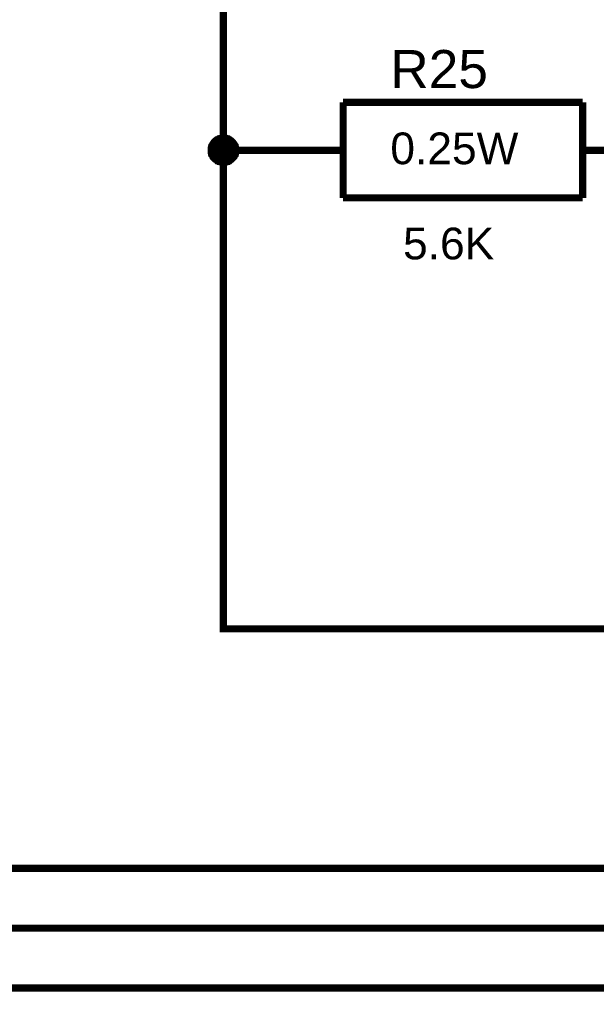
# Model space of a CAD drawing. Header units: millimetres. Extents: x -2024 to 917, y -725 to 13.
# Drawn here: x -1525.12 to -1501.03, y -344.32 to -303.71 of the extents above; entities that cross this region are included whole.
import ezdxf

# ---------------------------------------------------------------- set-up
doc = ezdxf.new("R2010")
doc.units = ezdxf.units.MM
doc.styles.get("Standard").update_dxf_attribs({"font": 'arial.ttf'})

msp = doc.modelspace()

# ---------------------------------------------------------------- linework, layer by layer
at = {"color": 7}
for points, const_width in [([(-1489.117, -329.164), (-1499.114, -329.164), (-1516.608, -329.164), (-1516.608, -309.177), (-1516.608, -296.675), (-1516.608, -281.673), (-1510.352, -281.673)], 0.3), ([(-1511.61, -307.173), (-1511.61, -311.164)], 0.3), ([(-1501.613, -307.173), (-1511.61, -307.173)], 0.3), ([(-1501.613, -307.173), (-1501.613, -311.164)], 0.3), ([(-1517.121, -309.177), (-1517.121, -309.144), (-1517.121, -309.127), (-1517.121, -309.094), (-1517.105, -309.078), (-1517.105, -309.045), (-1517.105, -309.028), (-1517.088, -308.995), (-1517.088, -308.978), (-1517.071, -308.962), (-1517.055, -308.929), (-1517.038, -308.912), (-1517.038, -308.896), (-1517.022, -308.879), (-1517.005, -308.846), (-1516.989, -308.829), (-1516.972, -308.813), (-1516.956, -308.796), (-1516.939, -308.78), (-1516.906, -308.763), (-1516.889, -308.746), (-1516.873, -308.746), (-1516.856, -308.73), (-1516.823, -308.713), (-1516.807, -308.697), (-1516.79, -308.697), (-1516.757, -308.68), (-1516.74, -308.68), (-1516.707, -308.68), (-1516.691, -308.664), (-1516.658, -308.664), (-1516.641, -308.664), (-1516.608, -308.664)], 0.3), ([(-1517.121, -309.177), (-1517.121, -309.144), (-1517.121, -309.127), (-1517.121, -309.094), (-1517.105, -309.078), (-1517.105, -309.045), (-1517.105, -309.028), (-1517.088, -308.995), (-1517.088, -308.978), (-1517.071, -308.962), (-1517.055, -308.929), (-1517.038, -308.912), (-1517.038, -308.896), (-1517.022, -308.879), (-1517.005, -308.846), (-1516.989, -308.829), (-1516.972, -308.813), (-1516.956, -308.796), (-1516.939, -308.78), (-1516.906, -308.763), (-1516.889, -308.746), (-1516.873, -308.746), (-1516.856, -308.73), (-1516.823, -308.713), (-1516.807, -308.697), (-1516.79, -308.697), (-1516.757, -308.68), (-1516.74, -308.68), (-1516.707, -308.68), (-1516.691, -308.664), (-1516.658, -308.664), (-1516.641, -308.664), (-1516.608, -308.664)], 0.3), ([(-1517.121, -309.177), (-1517.121, -309.144), (-1517.121, -309.127), (-1517.121, -309.094), (-1517.105, -309.078), (-1517.105, -309.045), (-1517.105, -309.028), (-1517.088, -308.995), (-1517.088, -308.978), (-1517.071, -308.962), (-1517.055, -308.929), (-1517.038, -308.912), (-1517.038, -308.896), (-1517.022, -308.879), (-1517.005, -308.846), (-1516.989, -308.829), (-1516.972, -308.813), (-1516.956, -308.796), (-1516.939, -308.78), (-1516.906, -308.763), (-1516.889, -308.746), (-1516.873, -308.746), (-1516.856, -308.73), (-1516.823, -308.713), (-1516.807, -308.697), (-1516.79, -308.697), (-1516.757, -308.68), (-1516.74, -308.68), (-1516.707, -308.68), (-1516.691, -308.664), (-1516.658, -308.664), (-1516.641, -308.664), (-1516.608, -308.664)], 0.3), ([(-1517.121, -309.177), (-1517.121, -309.144), (-1517.121, -309.127), (-1517.121, -309.094), (-1517.105, -309.078), (-1517.105, -309.045), (-1517.105, -309.028), (-1517.088, -308.995), (-1517.088, -308.978), (-1517.071, -308.962), (-1517.055, -308.929), (-1517.038, -308.912), (-1517.038, -308.896), (-1517.022, -308.879), (-1517.005, -308.846), (-1516.989, -308.829), (-1516.972, -308.813), (-1516.956, -308.796), (-1516.939, -308.78), (-1516.906, -308.763), (-1516.889, -308.746), (-1516.873, -308.746), (-1516.856, -308.73), (-1516.823, -308.713), (-1516.807, -308.697), (-1516.79, -308.697), (-1516.757, -308.68), (-1516.74, -308.68), (-1516.707, -308.68), (-1516.691, -308.664), (-1516.658, -308.664), (-1516.641, -308.664), (-1516.608, -308.664)], 0.3), ([(-1516.608, -308.664), (-1516.608, -308.664)], 0.3), ([(-1516.608, -308.664), (-1516.575, -308.664), (-1516.558, -308.664), (-1516.525, -308.664), (-1516.509, -308.68), (-1516.476, -308.68), (-1516.459, -308.68), (-1516.426, -308.697), (-1516.409, -308.697), (-1516.393, -308.713), (-1516.36, -308.73), (-1516.343, -308.746), (-1516.327, -308.746), (-1516.31, -308.763), (-1516.277, -308.78), (-1516.26, -308.796), (-1516.244, -308.813), (-1516.227, -308.829), (-1516.211, -308.846), (-1516.194, -308.879), (-1516.178, -308.896), (-1516.178, -308.912), (-1516.161, -308.929), (-1516.145, -308.962), (-1516.128, -308.978), (-1516.128, -308.995), (-1516.111, -309.028), (-1516.111, -309.045), (-1516.111, -309.078), (-1516.095, -309.094), (-1516.095, -309.127), (-1516.095, -309.144), (-1516.095, -309.177)], 0.3), ([(-1516.608, -308.664), (-1516.608, -308.664)], 0.3), ([(-1516.608, -308.664), (-1516.575, -308.664), (-1516.558, -308.664), (-1516.525, -308.664), (-1516.509, -308.68), (-1516.476, -308.68), (-1516.459, -308.68), (-1516.426, -308.697), (-1516.409, -308.697), (-1516.393, -308.713), (-1516.36, -308.73), (-1516.343, -308.746), (-1516.327, -308.746), (-1516.31, -308.763), (-1516.277, -308.78), (-1516.26, -308.796), (-1516.244, -308.813), (-1516.227, -308.829), (-1516.211, -308.846), (-1516.194, -308.879), (-1516.178, -308.896), (-1516.178, -308.912), (-1516.161, -308.929), (-1516.145, -308.962), (-1516.128, -308.978), (-1516.128, -308.995), (-1516.111, -309.028), (-1516.111, -309.045), (-1516.111, -309.078), (-1516.095, -309.094), (-1516.095, -309.127), (-1516.095, -309.144), (-1516.095, -309.177)], 0.3), ([(-1516.608, -308.664), (-1516.608, -308.664)], 0.3), ([(-1516.608, -308.664), (-1516.575, -308.664), (-1516.558, -308.664), (-1516.525, -308.664), (-1516.509, -308.68), (-1516.476, -308.68), (-1516.459, -308.68), (-1516.426, -308.697), (-1516.409, -308.697), (-1516.393, -308.713), (-1516.36, -308.73), (-1516.343, -308.746), (-1516.327, -308.746), (-1516.31, -308.763), (-1516.277, -308.78), (-1516.26, -308.796), (-1516.244, -308.813), (-1516.227, -308.829), (-1516.211, -308.846), (-1516.194, -308.879), (-1516.178, -308.896), (-1516.178, -308.912), (-1516.161, -308.929), (-1516.145, -308.962), (-1516.128, -308.978), (-1516.128, -308.995), (-1516.111, -309.028), (-1516.111, -309.045), (-1516.111, -309.078), (-1516.095, -309.094), (-1516.095, -309.127), (-1516.095, -309.144), (-1516.095, -309.177)], 0.3), ([(-1516.608, -308.664), (-1516.608, -308.664)], 0.3), ([(-1516.608, -308.664), (-1516.575, -308.664), (-1516.558, -308.664), (-1516.525, -308.664), (-1516.509, -308.68), (-1516.476, -308.68), (-1516.459, -308.68), (-1516.426, -308.697), (-1516.409, -308.697), (-1516.393, -308.713), (-1516.36, -308.73), (-1516.343, -308.746), (-1516.327, -308.746), (-1516.31, -308.763), (-1516.277, -308.78), (-1516.26, -308.796), (-1516.244, -308.813), (-1516.227, -308.829), (-1516.211, -308.846), (-1516.194, -308.879), (-1516.178, -308.896), (-1516.178, -308.912), (-1516.161, -308.929), (-1516.145, -308.962), (-1516.128, -308.978), (-1516.128, -308.995), (-1516.111, -309.028), (-1516.111, -309.045), (-1516.111, -309.078), (-1516.095, -309.094), (-1516.095, -309.127), (-1516.095, -309.144), (-1516.095, -309.177)], 0.3), ([(-1517.121, -309.177), (-1517.121, -309.144), (-1517.121, -309.127), (-1517.121, -309.094), (-1517.105, -309.078), (-1517.105, -309.045), (-1517.105, -309.028), (-1517.088, -308.995), (-1517.088, -308.978), (-1517.071, -308.962), (-1517.055, -308.929), (-1517.038, -308.912), (-1517.038, -308.896), (-1517.022, -308.879), (-1517.005, -308.846), (-1516.989, -308.829), (-1516.972, -308.813), (-1516.956, -308.796), (-1516.939, -308.78), (-1516.906, -308.763), (-1516.889, -308.746), (-1516.873, -308.746), (-1516.856, -308.73), (-1516.823, -308.713), (-1516.807, -308.697), (-1516.79, -308.697), (-1516.757, -308.68), (-1516.74, -308.68), (-1516.707, -308.68), (-1516.691, -308.664), (-1516.658, -308.664), (-1516.641, -308.664), (-1516.608, -308.664)], 0.0991), ([(-1517.121, -309.177), (-1517.121, -309.144), (-1517.121, -309.127), (-1517.121, -309.094), (-1517.105, -309.078), (-1517.105, -309.045), (-1517.105, -309.028), (-1517.088, -308.995), (-1517.088, -308.978), (-1517.071, -308.962), (-1517.055, -308.929), (-1517.038, -308.912), (-1517.038, -308.896), (-1517.022, -308.879), (-1517.005, -308.846), (-1516.989, -308.829), (-1516.972, -308.813), (-1516.956, -308.796), (-1516.939, -308.78), (-1516.906, -308.763), (-1516.889, -308.746), (-1516.873, -308.746), (-1516.856, -308.73), (-1516.823, -308.713), (-1516.807, -308.697), (-1516.79, -308.697), (-1516.757, -308.68), (-1516.74, -308.68), (-1516.707, -308.68), (-1516.691, -308.664), (-1516.658, -308.664), (-1516.641, -308.664), (-1516.608, -308.664)], 0.0991), ([(-1517.121, -309.177), (-1517.121, -309.144), (-1517.121, -309.127), (-1517.121, -309.094), (-1517.105, -309.078), (-1517.105, -309.045), (-1517.105, -309.028), (-1517.088, -308.995), (-1517.088, -308.978), (-1517.071, -308.962), (-1517.055, -308.929), (-1517.038, -308.912), (-1517.038, -308.896), (-1517.022, -308.879), (-1517.005, -308.846), (-1516.989, -308.829), (-1516.972, -308.813), (-1516.956, -308.796), (-1516.939, -308.78), (-1516.906, -308.763), (-1516.889, -308.746), (-1516.873, -308.746), (-1516.856, -308.73), (-1516.823, -308.713), (-1516.807, -308.697), (-1516.79, -308.697), (-1516.757, -308.68), (-1516.74, -308.68), (-1516.707, -308.68), (-1516.691, -308.664), (-1516.658, -308.664), (-1516.641, -308.664), (-1516.608, -308.664)], 0.0991), ([(-1517.121, -309.177), (-1517.121, -309.144), (-1517.121, -309.127), (-1517.121, -309.094), (-1517.105, -309.078), (-1517.105, -309.045), (-1517.105, -309.028), (-1517.088, -308.995), (-1517.088, -308.978), (-1517.071, -308.962), (-1517.055, -308.929), (-1517.038, -308.912), (-1517.038, -308.896), (-1517.022, -308.879), (-1517.005, -308.846), (-1516.989, -308.829), (-1516.972, -308.813), (-1516.956, -308.796), (-1516.939, -308.78), (-1516.906, -308.763), (-1516.889, -308.746), (-1516.873, -308.746), (-1516.856, -308.73), (-1516.823, -308.713), (-1516.807, -308.697), (-1516.79, -308.697), (-1516.757, -308.68), (-1516.74, -308.68), (-1516.707, -308.68), (-1516.691, -308.664), (-1516.658, -308.664), (-1516.641, -308.664), (-1516.608, -308.664)], 0.0991), ([(-1516.608, -308.664), (-1516.608, -308.664)], 0.0991), ([(-1516.608, -308.664), (-1516.575, -308.664), (-1516.558, -308.664), (-1516.525, -308.664), (-1516.509, -308.68), (-1516.476, -308.68), (-1516.459, -308.68), (-1516.426, -308.697), (-1516.409, -308.697), (-1516.393, -308.713), (-1516.36, -308.73), (-1516.343, -308.746), (-1516.327, -308.746), (-1516.31, -308.763), (-1516.277, -308.78), (-1516.26, -308.796), (-1516.244, -308.813), (-1516.227, -308.829), (-1516.211, -308.846), (-1516.194, -308.879), (-1516.178, -308.896), (-1516.178, -308.912), (-1516.161, -308.929), (-1516.145, -308.962), (-1516.128, -308.978), (-1516.128, -308.995), (-1516.111, -309.028), (-1516.111, -309.045), (-1516.111, -309.078), (-1516.095, -309.094), (-1516.095, -309.127), (-1516.095, -309.144), (-1516.095, -309.177)], 0.0991), ([(-1516.608, -308.664), (-1516.608, -308.664)], 0.0991), ([(-1516.608, -308.664), (-1516.575, -308.664), (-1516.558, -308.664), (-1516.525, -308.664), (-1516.509, -308.68), (-1516.476, -308.68), (-1516.459, -308.68), (-1516.426, -308.697), (-1516.409, -308.697), (-1516.393, -308.713), (-1516.36, -308.73), (-1516.343, -308.746), (-1516.327, -308.746), (-1516.31, -308.763), (-1516.277, -308.78), (-1516.26, -308.796), (-1516.244, -308.813), (-1516.227, -308.829), (-1516.211, -308.846), (-1516.194, -308.879), (-1516.178, -308.896), (-1516.178, -308.912), (-1516.161, -308.929), (-1516.145, -308.962), (-1516.128, -308.978), (-1516.128, -308.995), (-1516.111, -309.028), (-1516.111, -309.045), (-1516.111, -309.078), (-1516.095, -309.094), (-1516.095, -309.127), (-1516.095, -309.144), (-1516.095, -309.177)], 0.0991), ([(-1516.608, -308.664), (-1516.608, -308.664)], 0.0991), ([(-1516.608, -308.664), (-1516.575, -308.664), (-1516.558, -308.664), (-1516.525, -308.664), (-1516.509, -308.68), (-1516.476, -308.68), (-1516.459, -308.68), (-1516.426, -308.697), (-1516.409, -308.697), (-1516.393, -308.713), (-1516.36, -308.73), (-1516.343, -308.746), (-1516.327, -308.746), (-1516.31, -308.763), (-1516.277, -308.78), (-1516.26, -308.796), (-1516.244, -308.813), (-1516.227, -308.829), (-1516.211, -308.846), (-1516.194, -308.879), (-1516.178, -308.896), (-1516.178, -308.912), (-1516.161, -308.929), (-1516.145, -308.962), (-1516.128, -308.978), (-1516.128, -308.995), (-1516.111, -309.028), (-1516.111, -309.045), (-1516.111, -309.078), (-1516.095, -309.094), (-1516.095, -309.127), (-1516.095, -309.144), (-1516.095, -309.177)], 0.0991), ([(-1516.608, -308.664), (-1516.608, -308.664)], 0.0991), ([(-1516.608, -308.664), (-1516.575, -308.664), (-1516.558, -308.664), (-1516.525, -308.664), (-1516.509, -308.68), (-1516.476, -308.68), (-1516.459, -308.68), (-1516.426, -308.697), (-1516.409, -308.697), (-1516.393, -308.713), (-1516.36, -308.73), (-1516.343, -308.746), (-1516.327, -308.746), (-1516.31, -308.763), (-1516.277, -308.78), (-1516.26, -308.796), (-1516.244, -308.813), (-1516.227, -308.829), (-1516.211, -308.846), (-1516.194, -308.879), (-1516.178, -308.896), (-1516.178, -308.912), (-1516.161, -308.929), (-1516.145, -308.962), (-1516.128, -308.978), (-1516.128, -308.995), (-1516.111, -309.028), (-1516.111, -309.045), (-1516.111, -309.078), (-1516.095, -309.094), (-1516.095, -309.127), (-1516.095, -309.144), (-1516.095, -309.177)], 0.0991), ([(-1516.608, -309.674), (-1516.641, -309.674), (-1516.658, -309.674), (-1516.691, -309.674), (-1516.707, -309.657), (-1516.74, -309.657), (-1516.757, -309.657), (-1516.79, -309.641), (-1516.807, -309.641), (-1516.823, -309.624), (-1516.856, -309.608), (-1516.873, -309.608), (-1516.889, -309.591), (-1516.906, -309.574), (-1516.939, -309.558), (-1516.956, -309.541), (-1516.972, -309.525), (-1516.989, -309.508), (-1517.005, -309.492), (-1517.022, -309.475), (-1517.038, -309.459), (-1517.038, -309.442), (-1517.055, -309.409), (-1517.071, -309.392), (-1517.088, -309.376), (-1517.088, -309.343), (-1517.105, -309.326), (-1517.105, -309.309), (-1517.105, -309.276), (-1517.121, -309.26), (-1517.121, -309.227), (-1517.121, -309.21), (-1517.121, -309.177)], 0.3), ([(-1517.121, -309.177), (-1517.121, -309.177)], 0.3), ([(-1516.608, -309.674), (-1516.641, -309.674), (-1516.658, -309.674), (-1516.691, -309.674), (-1516.707, -309.657), (-1516.74, -309.657), (-1516.757, -309.657), (-1516.79, -309.641), (-1516.807, -309.641), (-1516.823, -309.624), (-1516.856, -309.608), (-1516.873, -309.608), (-1516.889, -309.591), (-1516.906, -309.574), (-1516.939, -309.558), (-1516.956, -309.541), (-1516.972, -309.525), (-1516.989, -309.508), (-1517.005, -309.492), (-1517.022, -309.475), (-1517.038, -309.459), (-1517.038, -309.442), (-1517.055, -309.409), (-1517.071, -309.392), (-1517.088, -309.376), (-1517.088, -309.343), (-1517.105, -309.326), (-1517.105, -309.309), (-1517.105, -309.276), (-1517.121, -309.26), (-1517.121, -309.227), (-1517.121, -309.21), (-1517.121, -309.177)], 0.3), ([(-1517.121, -309.177), (-1517.121, -309.177)], 0.3), ([(-1516.608, -309.674), (-1516.641, -309.674), (-1516.658, -309.674), (-1516.691, -309.674), (-1516.707, -309.657), (-1516.74, -309.657), (-1516.757, -309.657), (-1516.79, -309.641), (-1516.807, -309.641), (-1516.823, -309.624), (-1516.856, -309.608), (-1516.873, -309.608), (-1516.889, -309.591), (-1516.906, -309.574), (-1516.939, -309.558), (-1516.956, -309.541), (-1516.972, -309.525), (-1516.989, -309.508), (-1517.005, -309.492), (-1517.022, -309.475), (-1517.038, -309.459), (-1517.038, -309.442), (-1517.055, -309.409), (-1517.071, -309.392), (-1517.088, -309.376), (-1517.088, -309.343), (-1517.105, -309.326), (-1517.105, -309.309), (-1517.105, -309.276), (-1517.121, -309.26), (-1517.121, -309.227), (-1517.121, -309.21), (-1517.121, -309.177)], 0.3), ([(-1517.121, -309.177), (-1517.121, -309.177)], 0.3), ([(-1516.608, -309.674), (-1516.641, -309.674), (-1516.658, -309.674), (-1516.691, -309.674), (-1516.707, -309.657), (-1516.74, -309.657), (-1516.757, -309.657), (-1516.79, -309.641), (-1516.807, -309.641), (-1516.823, -309.624), (-1516.856, -309.608), (-1516.873, -309.608), (-1516.889, -309.591), (-1516.906, -309.574), (-1516.939, -309.558), (-1516.956, -309.541), (-1516.972, -309.525), (-1516.989, -309.508), (-1517.005, -309.492), (-1517.022, -309.475), (-1517.038, -309.459), (-1517.038, -309.442), (-1517.055, -309.409), (-1517.071, -309.392), (-1517.088, -309.376), (-1517.088, -309.343), (-1517.105, -309.326), (-1517.105, -309.309), (-1517.105, -309.276), (-1517.121, -309.26), (-1517.121, -309.227), (-1517.121, -309.21), (-1517.121, -309.177)], 0.3), ([(-1517.121, -309.177), (-1517.121, -309.177)], 0.3), ([(-1516.608, -309.674), (-1516.641, -309.674), (-1516.658, -309.674), (-1516.691, -309.674), (-1516.707, -309.657), (-1516.74, -309.657), (-1516.757, -309.657), (-1516.79, -309.641), (-1516.807, -309.641), (-1516.823, -309.624), (-1516.856, -309.608), (-1516.873, -309.608), (-1516.889, -309.591), (-1516.906, -309.574), (-1516.939, -309.558), (-1516.956, -309.541), (-1516.972, -309.525), (-1516.989, -309.508), (-1517.005, -309.492), (-1517.022, -309.475), (-1517.038, -309.459), (-1517.038, -309.442), (-1517.055, -309.409), (-1517.071, -309.392), (-1517.088, -309.376), (-1517.088, -309.343), (-1517.105, -309.326), (-1517.105, -309.309), (-1517.105, -309.276), (-1517.121, -309.26), (-1517.121, -309.227), (-1517.121, -309.21), (-1517.121, -309.177)], 0.0991), ([(-1517.121, -309.177), (-1517.121, -309.177)], 0.0991), ([(-1516.608, -309.674), (-1516.641, -309.674), (-1516.658, -309.674), (-1516.691, -309.674), (-1516.707, -309.657), (-1516.74, -309.657), (-1516.757, -309.657), (-1516.79, -309.641), (-1516.807, -309.641), (-1516.823, -309.624), (-1516.856, -309.608), (-1516.873, -309.608), (-1516.889, -309.591), (-1516.906, -309.574), (-1516.939, -309.558), (-1516.956, -309.541), (-1516.972, -309.525), (-1516.989, -309.508), (-1517.005, -309.492), (-1517.022, -309.475), (-1517.038, -309.459), (-1517.038, -309.442), (-1517.055, -309.409), (-1517.071, -309.392), (-1517.088, -309.376), (-1517.088, -309.343), (-1517.105, -309.326), (-1517.105, -309.309), (-1517.105, -309.276), (-1517.121, -309.26), (-1517.121, -309.227), (-1517.121, -309.21), (-1517.121, -309.177)], 0.0991), ([(-1517.121, -309.177), (-1517.121, -309.177)], 0.0991), ([(-1516.608, -309.674), (-1516.641, -309.674), (-1516.658, -309.674), (-1516.691, -309.674), (-1516.707, -309.657), (-1516.74, -309.657), (-1516.757, -309.657), (-1516.79, -309.641), (-1516.807, -309.641), (-1516.823, -309.624), (-1516.856, -309.608), (-1516.873, -309.608), (-1516.889, -309.591), (-1516.906, -309.574), (-1516.939, -309.558), (-1516.956, -309.541), (-1516.972, -309.525), (-1516.989, -309.508), (-1517.005, -309.492), (-1517.022, -309.475), (-1517.038, -309.459), (-1517.038, -309.442), (-1517.055, -309.409), (-1517.071, -309.392), (-1517.088, -309.376), (-1517.088, -309.343), (-1517.105, -309.326), (-1517.105, -309.309), (-1517.105, -309.276), (-1517.121, -309.26), (-1517.121, -309.227), (-1517.121, -309.21), (-1517.121, -309.177)], 0.0991), ([(-1517.121, -309.177), (-1517.121, -309.177)], 0.0991), ([(-1516.608, -309.674), (-1516.641, -309.674), (-1516.658, -309.674), (-1516.691, -309.674), (-1516.707, -309.657), (-1516.74, -309.657), (-1516.757, -309.657), (-1516.79, -309.641), (-1516.807, -309.641), (-1516.823, -309.624), (-1516.856, -309.608), (-1516.873, -309.608), (-1516.889, -309.591), (-1516.906, -309.574), (-1516.939, -309.558), (-1516.956, -309.541), (-1516.972, -309.525), (-1516.989, -309.508), (-1517.005, -309.492), (-1517.022, -309.475), (-1517.038, -309.459), (-1517.038, -309.442), (-1517.055, -309.409), (-1517.071, -309.392), (-1517.088, -309.376), (-1517.088, -309.343), (-1517.105, -309.326), (-1517.105, -309.309), (-1517.105, -309.276), (-1517.121, -309.26), (-1517.121, -309.227), (-1517.121, -309.21), (-1517.121, -309.177)], 0.0991), ([(-1517.121, -309.177), (-1517.121, -309.177)], 0.0991), ([(-1514.109, -309.177), (-1516.608, -309.177)], 0.3), ([(-1516.095, -309.177), (-1516.095, -309.21), (-1516.095, -309.227), (-1516.095, -309.26), (-1516.111, -309.276), (-1516.111, -309.309), (-1516.111, -309.326), (-1516.128, -309.343), (-1516.128, -309.376), (-1516.145, -309.392), (-1516.161, -309.409), (-1516.178, -309.442), (-1516.178, -309.459), (-1516.194, -309.475), (-1516.211, -309.492), (-1516.227, -309.508), (-1516.244, -309.525), (-1516.26, -309.541), (-1516.277, -309.558), (-1516.31, -309.574), (-1516.327, -309.591), (-1516.343, -309.608), (-1516.36, -309.608), (-1516.393, -309.624), (-1516.409, -309.641), (-1516.426, -309.641), (-1516.459, -309.657), (-1516.476, -309.657), (-1516.509, -309.657), (-1516.525, -309.674), (-1516.558, -309.674), (-1516.575, -309.674), (-1516.608, -309.674)], 0.3), ([(-1516.095, -309.177), (-1516.095, -309.21), (-1516.095, -309.227), (-1516.095, -309.26), (-1516.111, -309.276), (-1516.111, -309.309), (-1516.111, -309.326), (-1516.128, -309.343), (-1516.128, -309.376), (-1516.145, -309.392), (-1516.161, -309.409), (-1516.178, -309.442), (-1516.178, -309.459), (-1516.194, -309.475), (-1516.211, -309.492), (-1516.227, -309.508), (-1516.244, -309.525), (-1516.26, -309.541), (-1516.277, -309.558), (-1516.31, -309.574), (-1516.327, -309.591), (-1516.343, -309.608), (-1516.36, -309.608), (-1516.393, -309.624), (-1516.409, -309.641), (-1516.426, -309.641), (-1516.459, -309.657), (-1516.476, -309.657), (-1516.509, -309.657), (-1516.525, -309.674), (-1516.558, -309.674), (-1516.575, -309.674), (-1516.608, -309.674)], 0.3), ([(-1516.095, -309.177), (-1516.095, -309.21), (-1516.095, -309.227), (-1516.095, -309.26), (-1516.111, -309.276), (-1516.111, -309.309), (-1516.111, -309.326), (-1516.128, -309.343), (-1516.128, -309.376), (-1516.145, -309.392), (-1516.161, -309.409), (-1516.178, -309.442), (-1516.178, -309.459), (-1516.194, -309.475), (-1516.211, -309.492), (-1516.227, -309.508), (-1516.244, -309.525), (-1516.26, -309.541), (-1516.277, -309.558), (-1516.31, -309.574), (-1516.327, -309.591), (-1516.343, -309.608), (-1516.36, -309.608), (-1516.393, -309.624), (-1516.409, -309.641), (-1516.426, -309.641), (-1516.459, -309.657), (-1516.476, -309.657), (-1516.509, -309.657), (-1516.525, -309.674), (-1516.558, -309.674), (-1516.575, -309.674), (-1516.608, -309.674)], 0.3), ([(-1516.095, -309.177), (-1516.095, -309.21), (-1516.095, -309.227), (-1516.095, -309.26), (-1516.111, -309.276), (-1516.111, -309.309), (-1516.111, -309.326), (-1516.128, -309.343), (-1516.128, -309.376), (-1516.145, -309.392), (-1516.161, -309.409), (-1516.178, -309.442), (-1516.178, -309.459), (-1516.194, -309.475), (-1516.211, -309.492), (-1516.227, -309.508), (-1516.244, -309.525), (-1516.26, -309.541), (-1516.277, -309.558), (-1516.31, -309.574), (-1516.327, -309.591), (-1516.343, -309.608), (-1516.36, -309.608), (-1516.393, -309.624), (-1516.409, -309.641), (-1516.426, -309.641), (-1516.459, -309.657), (-1516.476, -309.657), (-1516.509, -309.657), (-1516.525, -309.674), (-1516.558, -309.674), (-1516.575, -309.674), (-1516.608, -309.674)], 0.3), ([(-1516.095, -309.177), (-1516.095, -309.21), (-1516.095, -309.227), (-1516.095, -309.26), (-1516.111, -309.276), (-1516.111, -309.309), (-1516.111, -309.326), (-1516.128, -309.343), (-1516.128, -309.376), (-1516.145, -309.392), (-1516.161, -309.409), (-1516.178, -309.442), (-1516.178, -309.459), (-1516.194, -309.475), (-1516.211, -309.492), (-1516.227, -309.508), (-1516.244, -309.525), (-1516.26, -309.541), (-1516.277, -309.558), (-1516.31, -309.574), (-1516.327, -309.591), (-1516.343, -309.608), (-1516.36, -309.608), (-1516.393, -309.624), (-1516.409, -309.641), (-1516.426, -309.641), (-1516.459, -309.657), (-1516.476, -309.657), (-1516.509, -309.657), (-1516.525, -309.674), (-1516.558, -309.674), (-1516.575, -309.674), (-1516.608, -309.674)], 0.0991), ([(-1516.095, -309.177), (-1516.095, -309.21), (-1516.095, -309.227), (-1516.095, -309.26), (-1516.111, -309.276), (-1516.111, -309.309), (-1516.111, -309.326), (-1516.128, -309.343), (-1516.128, -309.376), (-1516.145, -309.392), (-1516.161, -309.409), (-1516.178, -309.442), (-1516.178, -309.459), (-1516.194, -309.475), (-1516.211, -309.492), (-1516.227, -309.508), (-1516.244, -309.525), (-1516.26, -309.541), (-1516.277, -309.558), (-1516.31, -309.574), (-1516.327, -309.591), (-1516.343, -309.608), (-1516.36, -309.608), (-1516.393, -309.624), (-1516.409, -309.641), (-1516.426, -309.641), (-1516.459, -309.657), (-1516.476, -309.657), (-1516.509, -309.657), (-1516.525, -309.674), (-1516.558, -309.674), (-1516.575, -309.674), (-1516.608, -309.674)], 0.0991), ([(-1516.095, -309.177), (-1516.095, -309.21), (-1516.095, -309.227), (-1516.095, -309.26), (-1516.111, -309.276), (-1516.111, -309.309), (-1516.111, -309.326), (-1516.128, -309.343), (-1516.128, -309.376), (-1516.145, -309.392), (-1516.161, -309.409), (-1516.178, -309.442), (-1516.178, -309.459), (-1516.194, -309.475), (-1516.211, -309.492), (-1516.227, -309.508), (-1516.244, -309.525), (-1516.26, -309.541), (-1516.277, -309.558), (-1516.31, -309.574), (-1516.327, -309.591), (-1516.343, -309.608), (-1516.36, -309.608), (-1516.393, -309.624), (-1516.409, -309.641), (-1516.426, -309.641), (-1516.459, -309.657), (-1516.476, -309.657), (-1516.509, -309.657), (-1516.525, -309.674), (-1516.558, -309.674), (-1516.575, -309.674), (-1516.608, -309.674)], 0.0991), ([(-1516.095, -309.177), (-1516.095, -309.21), (-1516.095, -309.227), (-1516.095, -309.26), (-1516.111, -309.276), (-1516.111, -309.309), (-1516.111, -309.326), (-1516.128, -309.343), (-1516.128, -309.376), (-1516.145, -309.392), (-1516.161, -309.409), (-1516.178, -309.442), (-1516.178, -309.459), (-1516.194, -309.475), (-1516.211, -309.492), (-1516.227, -309.508), (-1516.244, -309.525), (-1516.26, -309.541), (-1516.277, -309.558), (-1516.31, -309.574), (-1516.327, -309.591), (-1516.343, -309.608), (-1516.36, -309.608), (-1516.393, -309.624), (-1516.409, -309.641), (-1516.426, -309.641), (-1516.459, -309.657), (-1516.476, -309.657), (-1516.509, -309.657), (-1516.525, -309.674), (-1516.558, -309.674), (-1516.575, -309.674), (-1516.608, -309.674)], 0.0991), ([(-1516.095, -309.177), (-1516.095, -309.177), (-1516.095, -309.177), (-1516.095, -309.177), (-1516.095, -309.177), (-1516.095, -309.177), (-1516.095, -309.177), (-1516.095, -309.177), (-1516.095, -309.177), (-1516.095, -309.177), (-1516.095, -309.177), (-1516.095, -309.177), (-1516.095, -309.177), (-1516.095, -309.177), (-1516.095, -309.177), (-1516.095, -309.177), (-1516.095, -309.177), (-1516.095, -309.177), (-1516.095, -309.177), (-1516.095, -309.177), (-1516.095, -309.177), (-1516.095, -309.177), (-1516.095, -309.177), (-1516.095, -309.177), (-1516.095, -309.177), (-1516.095, -309.177), (-1516.095, -309.177), (-1516.095, -309.177), (-1516.095, -309.177), (-1516.095, -309.177), (-1516.095, -309.177), (-1516.095, -309.177), (-1516.095, -309.177)], 0.3), ([(-1516.095, -309.177), (-1516.095, -309.177)], 0.3), ([(-1516.095, -309.177), (-1516.095, -309.177), (-1516.095, -309.177), (-1516.095, -309.177), (-1516.095, -309.177), (-1516.095, -309.177), (-1516.095, -309.177), (-1516.095, -309.177), (-1516.095, -309.177), (-1516.095, -309.177), (-1516.095, -309.177), (-1516.095, -309.177), (-1516.095, -309.177), (-1516.095, -309.177), (-1516.095, -309.177), (-1516.095, -309.177), (-1516.095, -309.177), (-1516.095, -309.177), (-1516.095, -309.177), (-1516.095, -309.177), (-1516.095, -309.177), (-1516.095, -309.177), (-1516.095, -309.177), (-1516.095, -309.177), (-1516.095, -309.177), (-1516.095, -309.177), (-1516.095, -309.177), (-1516.095, -309.177), (-1516.095, -309.177), (-1516.095, -309.177), (-1516.095, -309.177), (-1516.095, -309.177), (-1516.095, -309.177)], 0.3), ([(-1516.095, -309.177), (-1516.095, -309.177)], 0.3), ([(-1516.095, -309.177), (-1516.095, -309.177), (-1516.095, -309.177), (-1516.095, -309.177), (-1516.095, -309.177), (-1516.095, -309.177), (-1516.095, -309.177), (-1516.095, -309.177), (-1516.095, -309.177), (-1516.095, -309.177), (-1516.095, -309.177), (-1516.095, -309.177), (-1516.095, -309.177), (-1516.095, -309.177), (-1516.095, -309.177), (-1516.095, -309.177), (-1516.095, -309.177), (-1516.095, -309.177), (-1516.095, -309.177), (-1516.095, -309.177), (-1516.095, -309.177), (-1516.095, -309.177), (-1516.095, -309.177), (-1516.095, -309.177), (-1516.095, -309.177), (-1516.095, -309.177), (-1516.095, -309.177), (-1516.095, -309.177), (-1516.095, -309.177), (-1516.095, -309.177), (-1516.095, -309.177), (-1516.095, -309.177), (-1516.095, -309.177)], 0.3), ([(-1516.095, -309.177), (-1516.095, -309.177)], 0.3), ([(-1516.095, -309.177), (-1516.095, -309.177), (-1516.095, -309.177), (-1516.095, -309.177), (-1516.095, -309.177), (-1516.095, -309.177), (-1516.095, -309.177), (-1516.095, -309.177), (-1516.095, -309.177), (-1516.095, -309.177), (-1516.095, -309.177), (-1516.095, -309.177), (-1516.095, -309.177), (-1516.095, -309.177), (-1516.095, -309.177), (-1516.095, -309.177), (-1516.095, -309.177), (-1516.095, -309.177), (-1516.095, -309.177), (-1516.095, -309.177), (-1516.095, -309.177), (-1516.095, -309.177), (-1516.095, -309.177), (-1516.095, -309.177), (-1516.095, -309.177), (-1516.095, -309.177), (-1516.095, -309.177), (-1516.095, -309.177), (-1516.095, -309.177), (-1516.095, -309.177), (-1516.095, -309.177), (-1516.095, -309.177), (-1516.095, -309.177)], 0.3), ([(-1516.095, -309.177), (-1516.095, -309.177)], 0.3), ([(-1516.095, -309.177), (-1516.095, -309.177), (-1516.095, -309.177), (-1516.095, -309.177), (-1516.095, -309.177), (-1516.095, -309.177), (-1516.095, -309.177), (-1516.095, -309.177), (-1516.095, -309.177), (-1516.095, -309.177), (-1516.095, -309.177), (-1516.095, -309.177), (-1516.095, -309.177), (-1516.095, -309.177), (-1516.095, -309.177), (-1516.095, -309.177), (-1516.095, -309.177), (-1516.095, -309.177), (-1516.095, -309.177), (-1516.095, -309.177), (-1516.095, -309.177), (-1516.095, -309.177), (-1516.095, -309.177), (-1516.095, -309.177), (-1516.095, -309.177), (-1516.095, -309.177), (-1516.095, -309.177), (-1516.095, -309.177), (-1516.095, -309.177), (-1516.095, -309.177), (-1516.095, -309.177), (-1516.095, -309.177), (-1516.095, -309.177)], 0.0991), ([(-1516.095, -309.177), (-1516.095, -309.177)], 0.0991), ([(-1516.095, -309.177), (-1516.095, -309.177), (-1516.095, -309.177), (-1516.095, -309.177), (-1516.095, -309.177), (-1516.095, -309.177), (-1516.095, -309.177), (-1516.095, -309.177), (-1516.095, -309.177), (-1516.095, -309.177), (-1516.095, -309.177), (-1516.095, -309.177), (-1516.095, -309.177), (-1516.095, -309.177), (-1516.095, -309.177), (-1516.095, -309.177), (-1516.095, -309.177), (-1516.095, -309.177), (-1516.095, -309.177), (-1516.095, -309.177), (-1516.095, -309.177), (-1516.095, -309.177), (-1516.095, -309.177), (-1516.095, -309.177), (-1516.095, -309.177), (-1516.095, -309.177), (-1516.095, -309.177), (-1516.095, -309.177), (-1516.095, -309.177), (-1516.095, -309.177), (-1516.095, -309.177), (-1516.095, -309.177), (-1516.095, -309.177)], 0.0991), ([(-1516.095, -309.177), (-1516.095, -309.177)], 0.0991), ([(-1516.095, -309.177), (-1516.095, -309.177), (-1516.095, -309.177), (-1516.095, -309.177), (-1516.095, -309.177), (-1516.095, -309.177), (-1516.095, -309.177), (-1516.095, -309.177), (-1516.095, -309.177), (-1516.095, -309.177), (-1516.095, -309.177), (-1516.095, -309.177), (-1516.095, -309.177), (-1516.095, -309.177), (-1516.095, -309.177), (-1516.095, -309.177), (-1516.095, -309.177), (-1516.095, -309.177), (-1516.095, -309.177), (-1516.095, -309.177), (-1516.095, -309.177), (-1516.095, -309.177), (-1516.095, -309.177), (-1516.095, -309.177), (-1516.095, -309.177), (-1516.095, -309.177), (-1516.095, -309.177), (-1516.095, -309.177), (-1516.095, -309.177), (-1516.095, -309.177), (-1516.095, -309.177), (-1516.095, -309.177), (-1516.095, -309.177)], 0.0991), ([(-1516.095, -309.177), (-1516.095, -309.177)], 0.0991), ([(-1516.095, -309.177), (-1516.095, -309.177), (-1516.095, -309.177), (-1516.095, -309.177), (-1516.095, -309.177), (-1516.095, -309.177), (-1516.095, -309.177), (-1516.095, -309.177), (-1516.095, -309.177), (-1516.095, -309.177), (-1516.095, -309.177), (-1516.095, -309.177), (-1516.095, -309.177), (-1516.095, -309.177), (-1516.095, -309.177), (-1516.095, -309.177), (-1516.095, -309.177), (-1516.095, -309.177), (-1516.095, -309.177), (-1516.095, -309.177), (-1516.095, -309.177), (-1516.095, -309.177), (-1516.095, -309.177), (-1516.095, -309.177), (-1516.095, -309.177), (-1516.095, -309.177), (-1516.095, -309.177), (-1516.095, -309.177), (-1516.095, -309.177), (-1516.095, -309.177), (-1516.095, -309.177), (-1516.095, -309.177), (-1516.095, -309.177)], 0.0991), ([(-1516.095, -309.177), (-1516.095, -309.177)], 0.0991), ([(-1511.61, -309.177), (-1514.109, -309.177)], 0.3), ([(-1501.613, -309.177), (-1499.114, -309.177)], 0.3), ([(-1501.613, -311.164), (-1511.61, -311.164)], 0.3), ([(-1411.658, -339.165), (-1545.341, -339.165), (-1686.521, -339.165)], 0.3), ([(-1411.658, -341.666), (-1536.602, -341.666), (-1686.521, -341.666)], 0.3), ([(-1411.658, -344.166), (-1554.08, -344.166), (-1686.521, -344.166)], 0.3)]:
    msp.add_lwpolyline(points, dxfattribs=dict(at, const_width=const_width))
at = {"color": 7, "const_width": 0.508}
msp.add_lwpolyline([(-1516.852, -309.162, 1), (-1516.344, -309.162, 1)], format="xyb", close=True, dxfattribs=at)

# ---------------------------------------------------------------- texts
at = {"color": 7}
for s, height, p in [('R25', 1.5897, (-1509.64, -306.577)), ('0.25W', 1.3247, (-1509.64, -309.757)), ('5.6K', 1.3247, (-1509.11, -313.731))]:
    msp.add_text(s, height=height, dxfattribs=at).set_placement(p)

doc.saveas('drawing.dxf')
